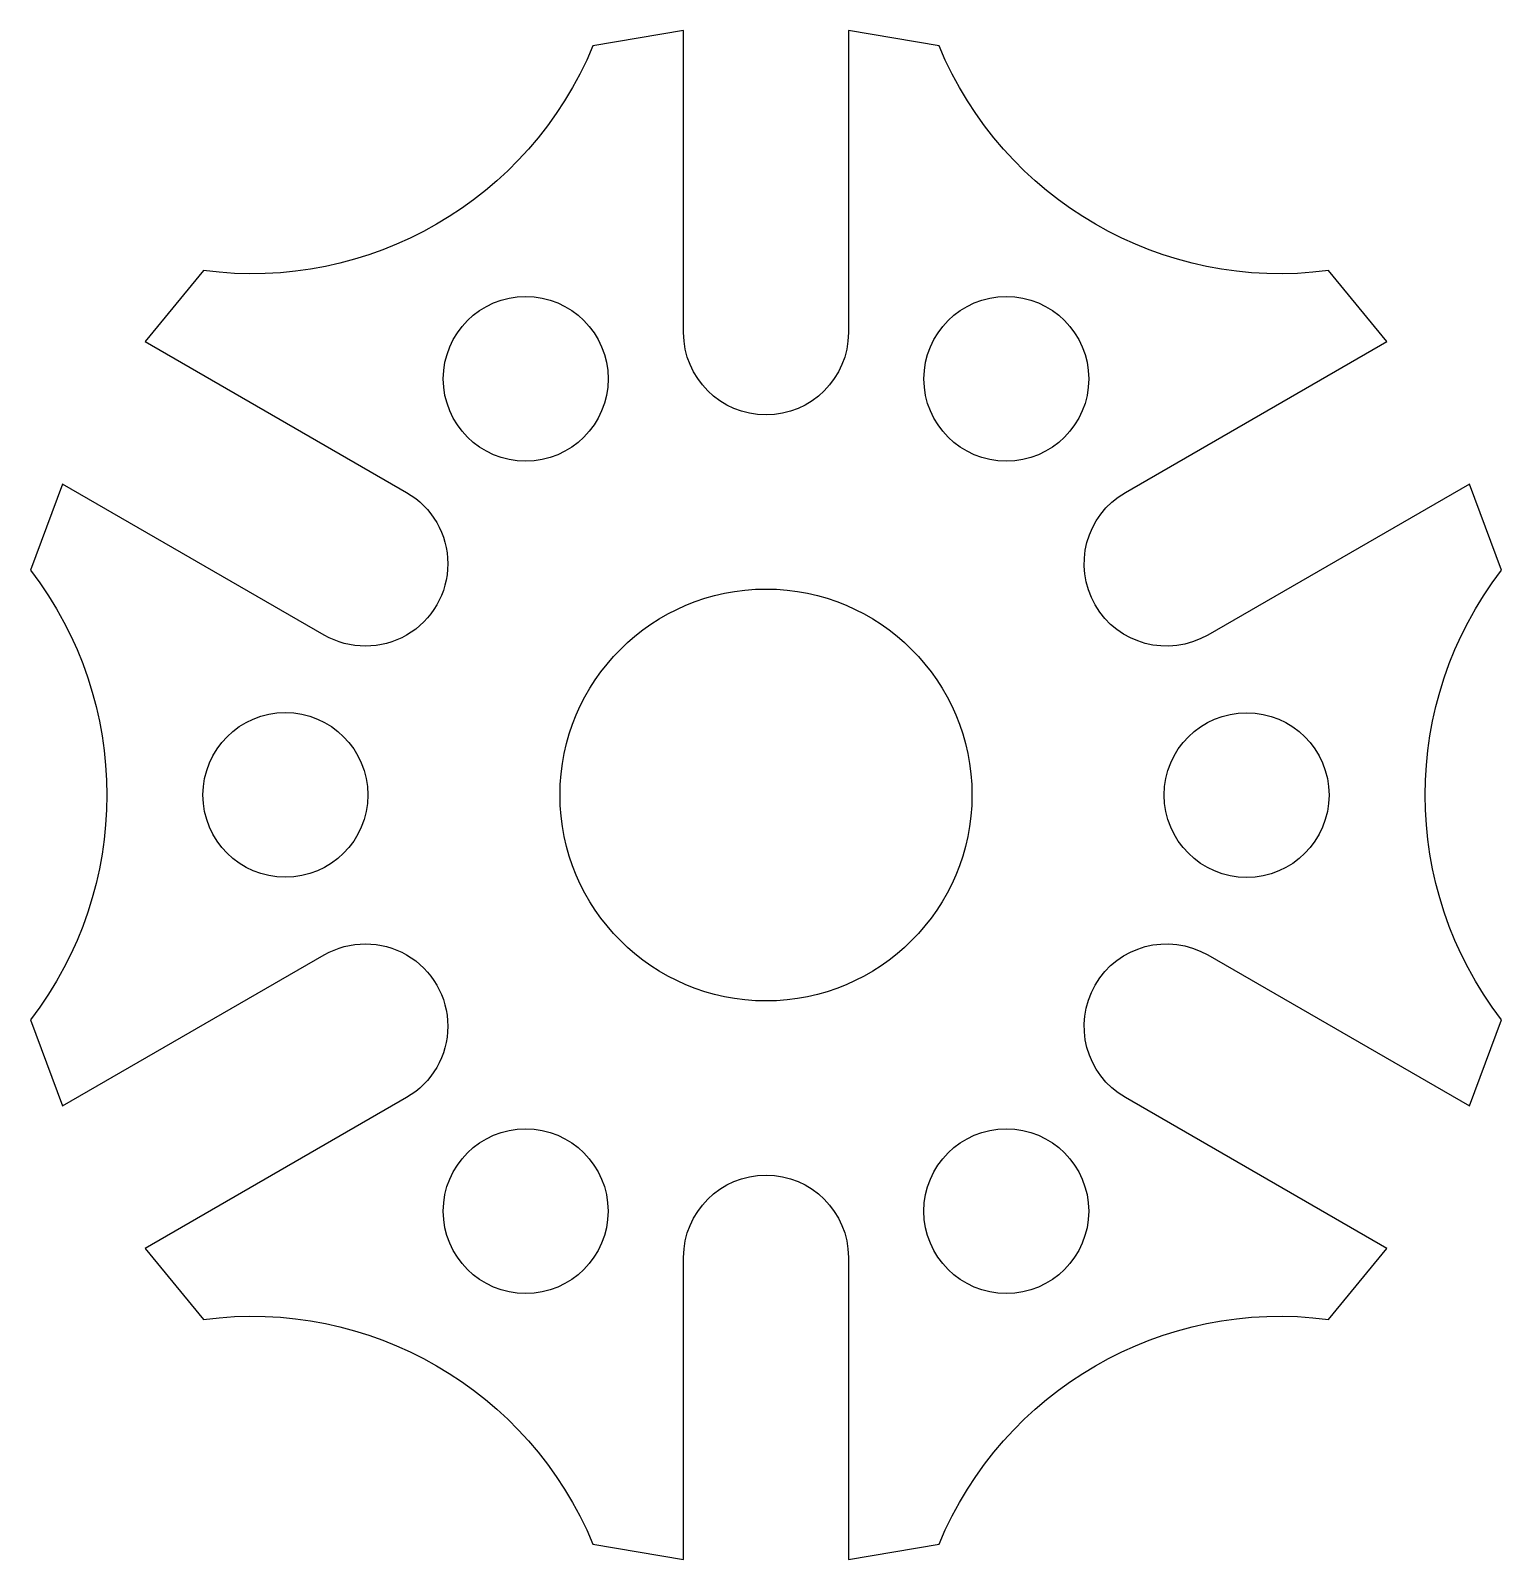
# Model space of a CAD drawing. Header units: millimetres. Extents: x -26.8 to 26.8, y -27.8 to 27.8.
import ezdxf

# ---------------------------------------------------------------- set-up
doc = ezdxf.new("R2010")
doc.units = ezdxf.units.MM
doc.layers.get('0').update_dxf_attribs({"linetype": 'CONTINUOUS'})

msp = doc.modelspace()

# ---------------------------------------------------------------- linework, layer by layer
msp.add_lwpolyline([(22.609, -16.517), (13.084, -11.018, -1), (16.084, -5.822), (25.609, -11.321), (26.777, -8.185, -0.33927), (26.777, 8.185), (25.609, 11.321), (16.084, 5.822, -1), (13.084, 11.018), (22.609, 16.517), (20.477, 19.097, -0.33927), (6.3, 27.282), (3, 27.839), (3, 16.84, -1), (-3, 16.84), (-3, 27.839), (-6.3, 27.282, -0.33927), (-20.477, 19.097), (-22.609, 16.517), (-13.084, 11.018, -1), (-16.084, 5.822), (-25.609, 11.321), (-26.777, 8.185, -0.33927), (-26.777, -8.185), (-25.609, -11.321), (-16.084, -5.822, -1), (-13.084, -11.018), (-22.609, -16.517), (-20.477, -19.097, -0.33927), (-6.3, -27.282), (-3, -27.839), (-3, -16.84, -1), (3, -16.84), (3, -27.839), (6.3, -27.282, -0.33927), (20.477, -19.097)], format="xyb", close=True)
for centre, radius in [((-8.749, 15.156), 3), ((8.751, 15.155), 3), ((0, 0), 7.5), ((-17.5, 0.002), 3), ((17.5, -0.002), 3), ((-8.751, -15.155), 3), ((8.749, -15.156), 3)]:
    msp.add_circle(centre, radius)

doc.saveas('drawing.dxf')
